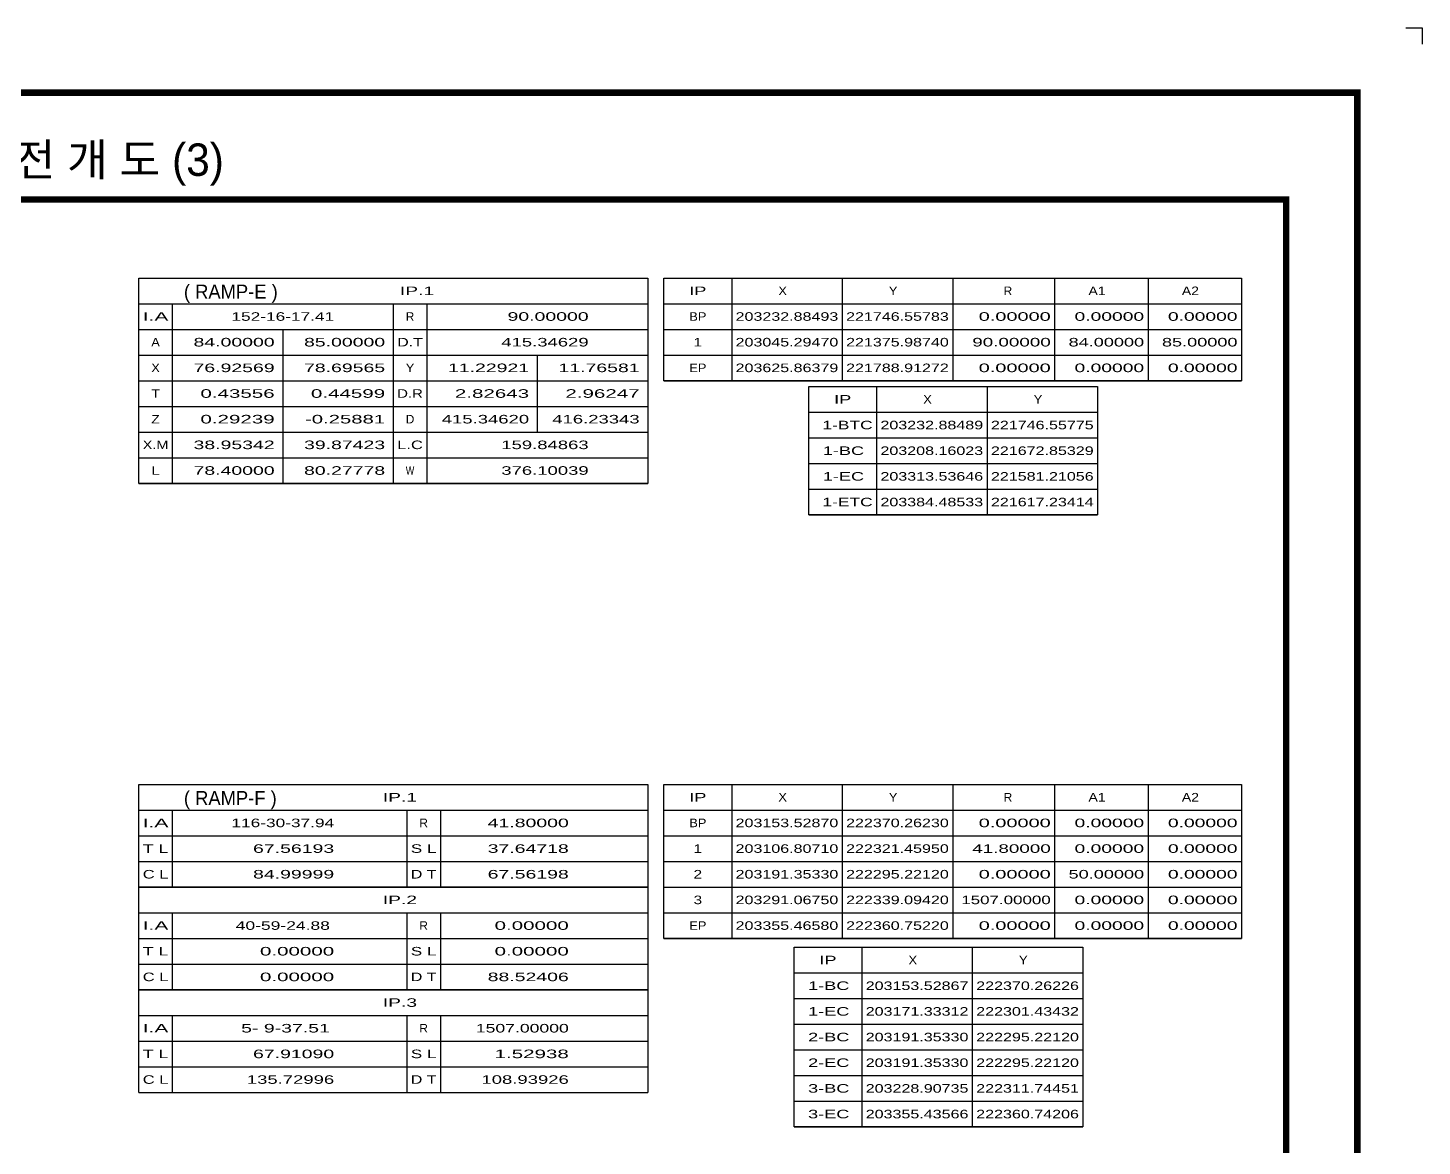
# Model space of a CAD drawing. Header units: millimetres. Extents: x 0 to 841, y 0 to 594.
# Drawn here: x 411 to 841, y 248.9 to 594 of the extents above; entities that cross this region are included whole.
import ezdxf
from ezdxf.enums import TextEntityAlignment as Align

# ---------------------------------------------------------------- set-up
doc = ezdxf.new("R2010")
doc.units = ezdxf.units.MM
doc.header["$LTSCALE"] = 10
for name, color, linetype in [('CA-TABL-LIN1', 4, 'Continuous'), ('CA-TABL-LIN2', 1, 'Continuous'), ('CA-TABL-TEX1', 6, 'Continuous'), ('CA-TABL-TEX2', 3, 'Continuous'), ('CX-BORD', 3, 'Continuous'), ('CX-BORD-LIN1', 4, 'Continuous'), ('CX-BORD-LIN2', 3, 'Continuous'), ('CX-BORD-TEX2', 7, 'Continuous'), ('CX-BORD-TEX3', 6, 'Continuous'), ('CX-MISC', 2, 'Continuous'), ('CZ-LIN1', 7, 'Continuous')]:
    doc.layers.add(name, color=color, linetype=linetype)
doc.styles.add('GHD', font='Dotum.ttf')
doc.styles.add('RP2', font='Dotum.ttf')
doc.styles.add('TB_TEXT', font='Dotum.ttf')
doc.styles.add('TB_WBTXT', font='Dotum.ttf')
doc.styles.add('TB_WMTXT', font='Dotum.ttf')

# ---------------------------------------------------------------- blocks, each defined once
blk = doc.blocks.new('CXBLKA1-KHCA-부산~울산409_K2H')
at = {"layer": 'CX-BORD-LIN1', "const_width": 2}
blk.add_lwpolyline([(821, 20), (25, 20), (25, 574), (821, 574)], close=True, dxfattribs=at)
at = {"layer": 'CX-MISC'}
blk.add_line((836, 594), (841, 594), dxfattribs=at)
blk.add_lwpolyline([(836, 594), (841, 594), (841, 589)], dxfattribs=at)
at = {"layer": 'CX-BORD-LIN1', "style": 'TB_TEXT'}
for tag, height, p in [('TR_RNUM4', 3, (310.11, 46.64)), ('TR_RDAT4', 3.5, (342.5, 47)), ('TR_DGN4', 3.5, (484.12, 47)), ('TR_CHK4', 3.5, (524.12, 47)), ('TR_APP4', 3.5, (564.12, 47)), ('TR_RNUM3', 3, (310.11, 40.64)), ('TR_RDAT3', 3.5, (342.5, 41)), ('TR_DGN3', 3.5, (484.12, 41)), ('TR_CHK3', 3.5, (524.12, 41)), ('TR_APP3', 3.5, (564.12, 41)), ('TR_RNUM2', 3, (310.11, 34.64)), ('TR_RDAT2', 3.5, (342.5, 35)), ('TR_DGN2', 3.5, (484.12, 35)), ('TR_CHK2', 3.5, (524.12, 35)), ('TR_APP2', 3.5, (564.12, 35)), ('TR_RNUM1', 3, (310.11, 28.64)), ('TR_RDAT1', 3.5, (342.5, 29)), ('TR_DGN1', 3.5, (484.12, 29)), ('TR_CHK1', 3.5, (524.12, 29)), ('TR_APP1', 3.5, (564.12, 29))]:
    blk.add_attdef(tag, text='', height=height, dxfattribs=at).set_placement(p, align=Align.MIDDLE_CENTER)
for tag, p in [('TR_RCON4', (367.3, 47)), ('TR_RCON3', (367.3, 41)), ('TR_RCON2', (367.3, 35)), ('TR_RCON1', (367.3, 29))]:
    blk.add_attdef(tag, text='', height=3.5, dxfattribs=at).set_placement(p, align=Align.MIDDLE_LEFT)
at = {"layer": 'CX-BORD-LIN2', "style": 'TB_TEXT'}
blk.add_attdef('TD_VERSION', text='', height=3, rotation=90, dxfattribs=at).set_placement((825.5, 68.01), align=Align.MIDDLE_CENTER)
at = {"layer": 'CX-BORD-TEX2', "style": 'TB_WMTXT'}
for tag, height, p in [('TB_CNAME', 5, (40.34, 551.83)), ('TB_CSCOP', 4, (41.63, 543.83))]:
    blk.add_attdef(tag, text='', height=height, dxfattribs=at).set_placement(p, align=Align.BOTTOM_LEFT)
at = {"layer": 'CX-BORD-TEX2', "style": 'TB_WBTXT'}
for tag, height, p in [('TB_MTITIL', 10, (423, 553.33)), ('TB_STITL', 7, (423, 538.33))]:
    blk.add_attdef(tag, text='', height=height, dxfattribs=at).set_placement(p, align=Align.MIDDLE_CENTER)
at = {"layer": 'CX-BORD-TEX3', "style": 'TB_TEXT'}
for tag, height, p in [('TD_DCOMP', 4.5, (242.5, 45)), ('TD_CSECT', 4.5, (636, 45)), ('TD_DNAME_TOP', 4.5, (780, 45)), ('TD_DNAME_MAIN', 4.5, (780, 39.01)), ('TD_CCOMP', 4.5, (242.5, 35)), ('TD_HSCAL', 4.5, (651.7, 35.24)), ('TD_VSCAL', 4.5, (680.78, 35.24)), ('TD_DNAME_BOT', 3, (780, 33.65)), ('TD_CNAME', 4.5, (90, 25.75)), ('TD_FIELD', 4.5, (207.5, 25.53)), ('TD_CSTEP', 4.5, (278.24, 25.53)), ('TD_DWGCODE', 4.5, (666, 25.39)), ('TD_DWGNO', 4.5, (780, 25.39))]:
    blk.add_attdef(tag, text='', height=height, dxfattribs=at).set_placement(p, align=Align.MIDDLE_CENTER)
at = {"layer": 'CX-BORD-TEX3', "style": 'TB_TEXT', "width": 0.9}
blk.add_attdef('TD_CDIST', text='', height=4, dxfattribs=at).set_placement((681, 45), align=Align.MIDDLE_CENTER)

msp = doc.modelspace()

# ---------------------------------------------------------------- linework, layer by layer
at = {"layer": 'CA-TABL-LIN1', "linetype": 'Continuous'}
for p, q in [((445.22, 453.45), (445.22, 516.81)), ((445.22, 516.81), (602.18, 516.81)), ((602.18, 516.81), (602.18, 453.45)), ((607.18, 485.13), (607.18, 516.81)), ((607.18, 516.81), (785.26, 516.81)), ((785.26, 516.81), (785.26, 485.13)), ((445.22, 508.89), (602.18, 508.89)), ((607.18, 508.89), (785.26, 508.89)), ((607.18, 485.13), (785.26, 485.13)), ((785.26, 485.13), (607.18, 485.13)), ((651.86, 443.72), (651.86, 483.32)), ((651.86, 483.32), (740.9, 483.32)), ((740.9, 483.32), (740.9, 443.72)), ((651.86, 475.4), (740.9, 475.4)), ((445.22, 453.45), (602.18, 453.45)), ((602.18, 453.45), (445.22, 453.45)), ((651.86, 443.72), (740.9, 443.72)), ((740.9, 443.72), (651.86, 443.72)), ((445.22, 360.55), (602.18, 360.55)), ((445.22, 328.87), (445.22, 360.55)), ((602.18, 360.55), (602.18, 328.87)), ((607.18, 313.03), (607.18, 360.55)), ((607.18, 360.55), (785.26, 360.55)), ((785.26, 360.55), (785.26, 313.03)), ((445.22, 352.63), (602.18, 352.63)), ((607.18, 352.63), (785.26, 352.63)), ((602.18, 328.87), (445.22, 328.87)), ((445.22, 328.87), (602.18, 328.87)), ((445.22, 297.19), (445.22, 328.87)), ((445.22, 328.87), (602.18, 328.87)), ((602.18, 328.87), (602.18, 297.19)), ((445.22, 320.95), (602.18, 320.95)), ((785.26, 313.03), (607.18, 313.03)), ((607.18, 313.03), (785.26, 313.03)), ((647.32, 310.3), (736.36, 310.3)), ((647.32, 254.86), (647.32, 310.3)), ((736.36, 310.3), (736.36, 254.86)), ((647.32, 302.38), (736.36, 302.38)), ((445.22, 297.19), (602.18, 297.19)), ((602.18, 297.19), (445.22, 297.19)), ((445.22, 297.19), (602.18, 297.19)), ((445.22, 265.51), (445.22, 297.19)), ((602.18, 297.19), (602.18, 265.51)), ((445.22, 289.27), (602.18, 289.27)), ((445.22, 265.51), (602.18, 265.51)), ((736.36, 254.86), (647.32, 254.86)), ((647.32, 254.86), (736.36, 254.86))]:
    msp.add_line(p, q, dxfattribs=at)
at = {"layer": 'CA-TABL-LIN2', "linetype": 'Continuous'}
for p, q in [((628.06, 516.81), (628.06, 485.13)), ((662.14, 516.81), (662.14, 485.13)), ((696.22, 516.81), (696.22, 485.13)), ((727.66, 516.81), (727.66, 485.13)), ((756.46, 516.81), (756.46, 485.13)), ((455.54, 508.89), (455.54, 453.45)), ((523.7, 508.89), (523.7, 453.45)), ((534.02, 508.89), (534.02, 453.45)), ((445.22, 500.97), (602.18, 500.97)), ((489.62, 500.97), (489.62, 453.45)), ((607.18, 500.97), (785.26, 500.97)), ((445.22, 493.05), (602.18, 493.05)), ((568.1, 493.05), (568.1, 469.29)), ((607.18, 493.05), (785.26, 493.05)), ((445.22, 485.13), (602.18, 485.13)), ((672.74, 483.32), (672.74, 443.72)), ((706.82, 483.32), (706.82, 443.72)), ((445.22, 477.21), (602.18, 477.21)), ((445.22, 469.29), (602.18, 469.29)), ((651.86, 467.48), (740.9, 467.48)), ((445.22, 461.37), (602.18, 461.37)), ((651.86, 459.56), (740.9, 459.56)), ((651.86, 451.64), (740.9, 451.64)), ((628.06, 360.55), (628.06, 313.03)), ((662.14, 360.55), (662.14, 313.03)), ((696.22, 360.55), (696.22, 313.03)), ((727.66, 360.55), (727.66, 313.03)), ((756.46, 360.55), (756.46, 313.03)), ((455.54, 352.63), (455.54, 328.87)), ((527.9, 352.63), (527.9, 328.87)), ((538.22, 352.63), (538.22, 328.87)), ((445.22, 344.71), (602.18, 344.71)), ((607.18, 344.71), (785.26, 344.71)), ((445.22, 336.79), (602.18, 336.79)), ((607.18, 336.79), (785.26, 336.79)), ((607.18, 328.87), (785.26, 328.87)), ((455.54, 320.95), (455.54, 297.19)), ((527.9, 320.95), (527.9, 297.19)), ((538.22, 320.95), (538.22, 297.19)), ((607.18, 320.95), (785.26, 320.95)), ((445.22, 313.03), (602.18, 313.03)), ((668.2, 310.3), (668.2, 254.86)), ((702.28, 310.3), (702.28, 254.86)), ((445.22, 305.11), (602.18, 305.11)), ((647.32, 294.46), (736.36, 294.46)), ((455.54, 289.27), (455.54, 265.51)), ((527.9, 289.27), (527.9, 265.51)), ((538.22, 289.27), (538.22, 265.51)), ((647.32, 286.54), (736.36, 286.54)), ((445.22, 281.35), (602.18, 281.35)), ((647.32, 278.62), (736.36, 278.62)), ((445.22, 273.43), (602.18, 273.43)), ((647.32, 270.7), (736.36, 270.7)), ((647.32, 262.78), (736.36, 262.78))]:
    msp.add_line(p, q, dxfattribs=at)
at = {"layer": 'CZ-LIN1'}
msp.add_lwpolyline([(48.65, 541.03, 2, 2, 0), (48.65, 56.49, 2, 2, 0), (799.09, 56.49, 2, 2, 0), (799.09, 541.03, 2, 2, 0)], format="xyseb", close=True, dxfattribs=at)

# ---------------------------------------------------------------- block references
at = {"layer": 'CX-BORD'}
ref = msp.add_blockref('CXBLKA1-KHCA-부산~울산409_K2H', (0, 0), dxfattribs=at)
ref.add_attrib('TB_MTITIL', '좌 표 전 개 도 (3)', dxfattribs={"layer": 'CX-BORD-TEX2', "height": 10, "style": 'TB_WBTXT'}).set_placement((423, 553.33), align=Align.MIDDLE_CENTER)

# ---------------------------------------------------------------- texts
at = {"layer": 'CA-TABL-TEX1', "style": 'GHD'}
for s, p in [('( RAMP-E )', (459.12, 510.45)), ('( RAMP-F )', (459.12, 354.18))]:
    msp.add_text(s, height=4.329, dxfattribs=at).set_placement(p)
at = {"layer": 'CA-TABL-TEX1', "style": 'RP2'}
for s, width, p, p2 in [('IP.1', 1.549133, (525.74, 511.53), (536.3, 511.53)), ('IP', 1.598698, (614.98, 511.53), (620.26, 511.53)), ('X', 1.192557, (642.46, 511.53), (645.1, 511.53)), ('Y', 1.196429, (676.54, 511.53), (679.18, 511.53)), ('R', 1.077485, (711.94, 511.53), (714.58, 511.53)), ('A1', 1.151563, (738.1, 511.53), (743.38, 511.53)), ('A2', 1.151563, (766.9, 511.53), (772.18, 511.53)), ('IP', 1.598698, (659.66, 478.04), (664.94, 478.04)), ('X', 1.192557, (687.14, 478.04), (689.78, 478.04)), ('Y', 1.196429, (721.22, 478.04), (723.86, 478.04)), ('IP.1', 1.549133, (520.46, 355.27), (531.02, 355.27)), ('IP', 1.598698, (614.98, 355.27), (620.26, 355.27)), ('X', 1.192557, (642.46, 355.27), (645.1, 355.27)), ('Y', 1.196429, (676.54, 355.27), (679.18, 355.27)), ('R', 1.077485, (711.94, 355.27), (714.58, 355.27)), ('A1', 1.151562, (738.1, 355.27), (743.38, 355.27)), ('A2', 1.151562, (766.9, 355.27), (772.18, 355.27)), ('IP.2', 1.549133, (520.46, 323.59), (531.02, 323.59)), ('IP', 1.598698, (655.12, 305.02), (660.4, 305.02)), ('X', 1.192557, (682.6, 305.02), (685.24, 305.02)), ('Y', 1.196429, (716.68, 305.02), (719.32, 305.02)), ('IP.3', 1.549133, (520.46, 291.91), (531.02, 291.91))]:
    msp.add_text(s, height=2.64, dxfattribs=dict(at, width=width)).set_placement(p, p2, align=Align.FIT)
at = {"layer": 'CA-TABL-TEX2', "style": 'RP2'}
for s, width, p, p2 in [('I.A', 1.661157, (446.42, 503.61), (454.34, 503.61)), ('152-16-17.41', 1.269777, (473.78, 503.61), (505.46, 503.61)), ('152-16-17.41', 1.269777, (473.78, 503.61), (505.46, 503.61)), ('R', 1.077485, (527.54, 503.61), (530.18, 503.61)), ('    90.00000', 1.491148, (552.26, 503.61), (583.94, 503.61)), ('BP', 1.088626, (614.98, 503.61), (620.26, 503.61)), ('203232.88493', 1.272335, (629.26, 503.61), (660.94, 503.61)), ('221746.55783', 1.272335, (663.34, 503.61), (695.02, 503.61)), ('    0.00000', 1.519873, (697.42, 503.61), (726.46, 503.61)), ('   0.00000', 1.476362, (728.86, 503.61), (755.26, 503.61)), ('   0.00000', 1.476362, (757.66, 503.61), (784.06, 503.61)), ('A', 1.079063, (449.06, 495.69), (451.7, 495.69)), ('    84.00000', 1.491148, (455.42, 495.69), (487.1, 495.69)), ('    85.00000', 1.491148, (489.5, 495.69), (521.18, 495.69)), ('D.T', 1.283227, (524.9, 495.69), (532.82, 495.69)), ('   415.34629', 1.42968, (552.26, 495.69), (583.94, 495.69)), ('1', 1.234506, (616.3, 495.69), (618.94, 495.69)), ('203045.29470', 1.272335, (629.26, 495.69), (660.94, 495.69)), ('221375.98740', 1.272335, (663.34, 495.69), (695.02, 495.69)), ('   90.00000', 1.450528, (697.42, 495.69), (726.46, 495.69)), ('  84.00000', 1.404612, (728.86, 495.69), (755.26, 495.69)), ('  85.00000', 1.404612, (757.66, 495.69), (784.06, 495.69)), ('X', 1.192557, (449.06, 487.77), (451.7, 487.77)), ('    76.92569', 1.491148, (455.42, 487.77), (487.1, 487.77)), ('    78.69565', 1.491148, (489.5, 487.77), (521.18, 487.77)), ('Y', 1.196429, (527.54, 487.77), (530.18, 487.77)), ('    11.22921', 1.491148, (533.9, 487.77), (565.58, 487.77)), ('    11.76581', 1.491148, (567.98, 487.77), (599.66, 487.77)), ('EP', 1.132104, (614.98, 487.77), (620.26, 487.77)), ('203625.86379', 1.272335, (629.26, 487.77), (660.94, 487.77)), ('221788.91272', 1.272335, (663.34, 487.77), (695.02, 487.77)), ('    0.00000', 1.519873, (697.42, 487.77), (726.46, 487.77)), ('   0.00000', 1.476362, (728.86, 487.77), (755.26, 487.77)), ('   0.00000', 1.476362, (757.66, 487.77), (784.06, 487.77)), ('T', 1.234506, (449.06, 479.85), (451.7, 479.85)), ('     0.43556', 1.55814, (455.42, 479.85), (487.1, 479.85)), ('     0.44599', 1.55814, (489.5, 479.85), (521.18, 479.85)), ('D.R', 1.221547, (524.9, 479.85), (532.82, 479.85)), ('     2.82643', 1.55814, (533.9, 479.85), (565.58, 479.85)), ('     2.96247', 1.55814, (567.98, 479.85), (599.66, 479.85)), ('Z', 1.192557, (449.06, 471.93), (451.7, 471.93)), ('     0.29239', 1.55814, (455.42, 471.93), (487.1, 471.93)), ('    -0.25881', 1.48939, (489.5, 471.93), (521.18, 471.93)), ('D', 0.993261, (527.54, 471.93), (530.18, 471.93)), ('   415.34620', 1.42968, (533.9, 471.93), (565.58, 471.93)), ('   416.23343', 1.42968, (567.98, 471.93), (599.66, 471.93)), ('  1-BTC', 1.317416, (653.06, 470.12), (671.54, 470.12)), ('203232.88489', 1.272335, (673.94, 470.12), (705.62, 470.12)), ('221746.55775', 1.272335, (708.02, 470.12), (739.7, 470.12)), ('X.M', 1.208197, (446.42, 464.01), (454.34, 464.01)), ('    38.95342', 1.491148, (455.42, 464.01), (487.1, 464.01)), ('    39.87423', 1.491148, (489.5, 464.01), (521.18, 464.01)), ('L.C', 1.319212, (524.9, 464.01), (532.82, 464.01)), ('   159.84863', 1.42968, (552.26, 464.01), (583.94, 464.01)), ('  1-BC', 1.332329, (653.06, 462.2), (668.9, 462.2)), ('203208.16023', 1.272335, (673.94, 462.2), (705.62, 462.2)), ('221672.85329', 1.272335, (708.02, 462.2), (739.7, 462.2)), ('L', 1.330325, (449.06, 456.09), (451.7, 456.09)), ('    78.40000', 1.491148, (455.42, 456.09), (487.1, 456.09)), ('    80.27778', 1.491148, (489.5, 456.09), (521.18, 456.09)), ('W', 0.806346, (527.54, 456.09), (530.18, 456.09)), ('   376.10039', 1.42968, (552.26, 456.09), (583.94, 456.09)), ('  1-EC', 1.353535, (653.06, 454.28), (668.9, 454.28)), ('203313.53646', 1.272335, (673.94, 454.28), (705.62, 454.28)), ('221581.21056', 1.272335, (708.02, 454.28), (739.7, 454.28)), ('  1-ETC', 1.335145, (653.06, 446.36), (671.54, 446.36)), ('203384.48533', 1.272335, (673.94, 446.36), (705.62, 446.36)), ('221617.23414', 1.272335, (708.02, 446.36), (739.7, 446.36)), ('I.A', 1.661157, (446.42, 347.35), (454.34, 347.35)), ('116-30-37.94', 1.269777, (473.78, 347.35), (505.46, 347.35)), ('116-30-37.94', 1.269777, (473.78, 347.35), (505.46, 347.35)), ('R', 1.077485, (531.74, 347.35), (534.38, 347.35)), ('    41.80000', 1.491148, (546.14, 347.35), (577.82, 347.35)), ('BP', 1.088626, (614.98, 347.35), (620.26, 347.35)), ('203153.52870', 1.272335, (629.26, 347.35), (660.94, 347.35)), ('222370.26230', 1.272335, (663.34, 347.35), (695.02, 347.35)), ('    0.00000', 1.519873, (697.42, 347.35), (726.46, 347.35)), ('   0.00000', 1.476362, (728.86, 347.35), (755.26, 347.35)), ('   0.00000', 1.476362, (757.66, 347.35), (784.06, 347.35)), ('T L', 1.480911, (446.42, 339.43), (454.34, 339.43)), ('    67.56193', 1.491148, (473.78, 339.43), (505.46, 339.43)), ('S L', 1.426452, (529.1, 339.43), (537.02, 339.43)), ('    37.64718', 1.491148, (546.14, 339.43), (577.82, 339.43)), ('1', 1.234506, (616.3, 339.43), (618.94, 339.43)), ('203106.80710', 1.272335, (629.26, 339.43), (660.94, 339.43)), ('222321.45950', 1.272335, (663.34, 339.43), (695.02, 339.43)), ('   41.80000', 1.450528, (697.42, 339.43), (726.46, 339.43)), ('   0.00000', 1.476362, (728.86, 339.43), (755.26, 339.43)), ('   0.00000', 1.476362, (757.66, 339.43), (784.06, 339.43)), ('C L', 1.353121, (446.42, 331.51), (454.34, 331.51)), ('    84.99999', 1.491148, (473.78, 331.51), (505.46, 331.51)), ('D T', 1.315289, (529.1, 331.51), (537.02, 331.51)), ('    67.56198', 1.491148, (546.14, 331.51), (577.82, 331.51)), ('2', 1.234506, (616.3, 331.51), (618.94, 331.51)), ('203191.35330', 1.272335, (629.26, 331.51), (660.94, 331.51)), ('222295.22120', 1.272335, (663.34, 331.51), (695.02, 331.51)), ('    0.00000', 1.519873, (697.42, 331.51), (726.46, 331.51)), ('  50.00000', 1.404612, (728.86, 331.51), (755.26, 331.51)), ('   0.00000', 1.476362, (757.66, 331.51), (784.06, 331.51)), ('3', 1.234506, (616.3, 323.59), (618.94, 323.59)), ('203291.06750', 1.272335, (629.26, 323.59), (660.94, 323.59)), ('222339.09420', 1.272335, (663.34, 323.59), (695.02, 323.59)), (' 1507.00000', 1.329234, (697.42, 323.59), (726.46, 323.59)), ('   0.00000', 1.476362, (728.86, 323.59), (755.26, 323.59)), ('   0.00000', 1.476362, (757.66, 323.59), (784.06, 323.59)), ('I.A', 1.661157, (446.42, 315.67), (454.34, 315.67)), ('40-59-24.88', 1.273084, (475.1, 315.67), (504.14, 315.67)), ('40-59-24.88', 1.273084, (475.1, 315.67), (504.14, 315.67)), ('R', 1.077485, (531.74, 315.67), (534.38, 315.67)), ('     0.00000', 1.55814, (546.14, 315.67), (577.82, 315.67)), ('EP', 1.132104, (614.98, 315.67), (620.26, 315.67)), ('203355.46580', 1.272335, (629.26, 315.67), (660.94, 315.67)), ('222360.75220', 1.272335, (663.34, 315.67), (695.02, 315.67)), ('    0.00000', 1.519873, (697.42, 315.67), (726.46, 315.67)), ('   0.00000', 1.476362, (728.86, 315.67), (755.26, 315.67)), ('   0.00000', 1.476362, (757.66, 315.67), (784.06, 315.67)), ('T L', 1.480911, (446.42, 307.75), (454.34, 307.75)), ('     0.00000', 1.55814, (473.78, 307.75), (505.46, 307.75)), ('S L', 1.426452, (529.1, 307.75), (537.02, 307.75)), ('     0.00000', 1.55814, (546.14, 307.75), (577.82, 307.75)), ('C L', 1.353121, (446.42, 299.83), (454.34, 299.83)), ('     0.00000', 1.55814, (473.78, 299.83), (505.46, 299.83)), ('D T', 1.315289, (529.1, 299.83), (537.02, 299.83)), ('    88.52406', 1.491148, (546.14, 299.83), (577.82, 299.83)), ('  1-BC', 1.332329, (648.52, 297.1), (664.36, 297.1)), ('203153.52867', 1.272335, (669.4, 297.1), (701.08, 297.1)), ('222370.26226', 1.272335, (703.48, 297.1), (735.16, 297.1)), ('  1-EC', 1.353535, (648.52, 289.18), (664.36, 289.18)), ('203171.33312', 1.272335, (669.4, 289.18), (701.08, 289.18)), ('222301.43432', 1.272335, (703.48, 289.18), (735.16, 289.18)), ('I.A', 1.661157, (446.42, 283.99), (454.34, 283.99)), (' 5- 9-37.51', 1.383919, (475.1, 283.99), (504.14, 283.99)), (' 5- 9-37.51', 1.383919, (475.1, 283.99), (504.14, 283.99)), ('R', 1.077485, (531.74, 283.99), (534.38, 283.99)), ('  1507.00000', 1.373079, (546.14, 283.99), (577.82, 283.99)), ('  2-BC', 1.332329, (648.52, 281.26), (664.36, 281.26)), ('203191.35330', 1.272335, (669.4, 281.26), (701.08, 281.26)), ('222295.22120', 1.272335, (703.48, 281.26), (735.16, 281.26)), ('T L', 1.480911, (446.42, 276.07), (454.34, 276.07)), ('    67.91090', 1.491148, (473.78, 276.07), (505.46, 276.07)), ('S L', 1.426452, (529.1, 276.07), (537.02, 276.07)), ('     1.52938', 1.55814, (546.14, 276.07), (577.82, 276.07)), ('  2-EC', 1.353535, (648.52, 273.34), (664.36, 273.34)), ('203191.35330', 1.272335, (669.4, 273.34), (701.08, 273.34)), ('222295.22120', 1.272335, (703.48, 273.34), (735.16, 273.34)), ('C L', 1.353121, (446.42, 268.15), (454.34, 268.15)), ('   135.72996', 1.42968, (473.78, 268.15), (505.46, 268.15)), ('D T', 1.315289, (529.1, 268.15), (537.02, 268.15)), ('   108.93926', 1.42968, (546.14, 268.15), (577.82, 268.15)), ('  3-BC', 1.332329, (648.52, 265.42), (664.36, 265.42)), ('203228.90735', 1.272335, (669.4, 265.42), (701.08, 265.42)), ('222311.74451', 1.272335, (703.48, 265.42), (735.16, 265.42)), ('  3-EC', 1.353535, (648.52, 257.5), (664.36, 257.5)), ('203355.43566', 1.272335, (669.4, 257.5), (701.08, 257.5)), ('222360.74206', 1.272335, (703.48, 257.5), (735.16, 257.5))]:
    msp.add_text(s, height=2.64, dxfattribs=dict(at, width=width)).set_placement(p, p2, align=Align.FIT)

doc.saveas('drawing.dxf')
